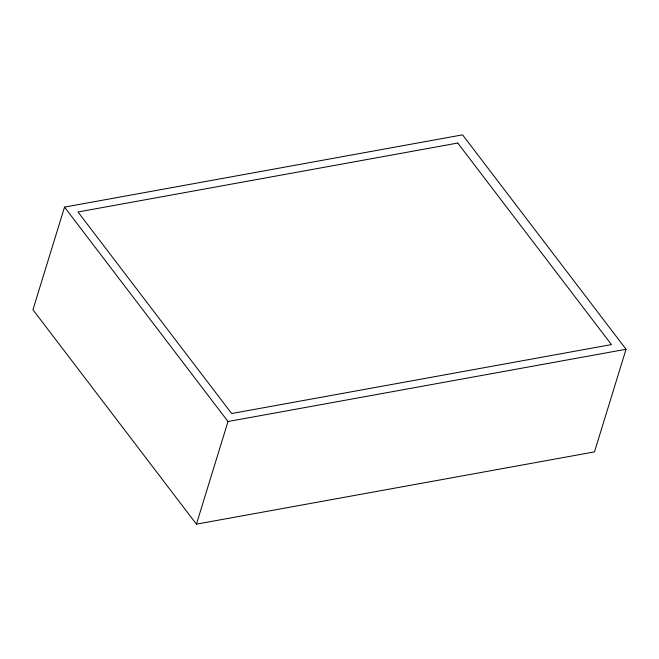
<?xml version="1.0" encoding="UTF-8"?>
<svg xmlns="http://www.w3.org/2000/svg" width="659" height="659" viewBox="0 0 659 659"><rect width="100%" height="100%" fill="white"/><g stroke="black" fill="none" stroke-linecap="round" stroke-linejoin="round"><path stroke-width="0.99" d="M64.524 207.107L32.95 309.738L196.431 524.152L594.476 451.893L626.05 349.262L462.569 134.848L64.524 207.107L228.006 421.521L196.431 524.152M228.006 421.521L626.05 349.262M457.766 143.044L77.993 211.984L231.663 413.531L611.437 344.591L457.766 143.044"/></g></svg>
